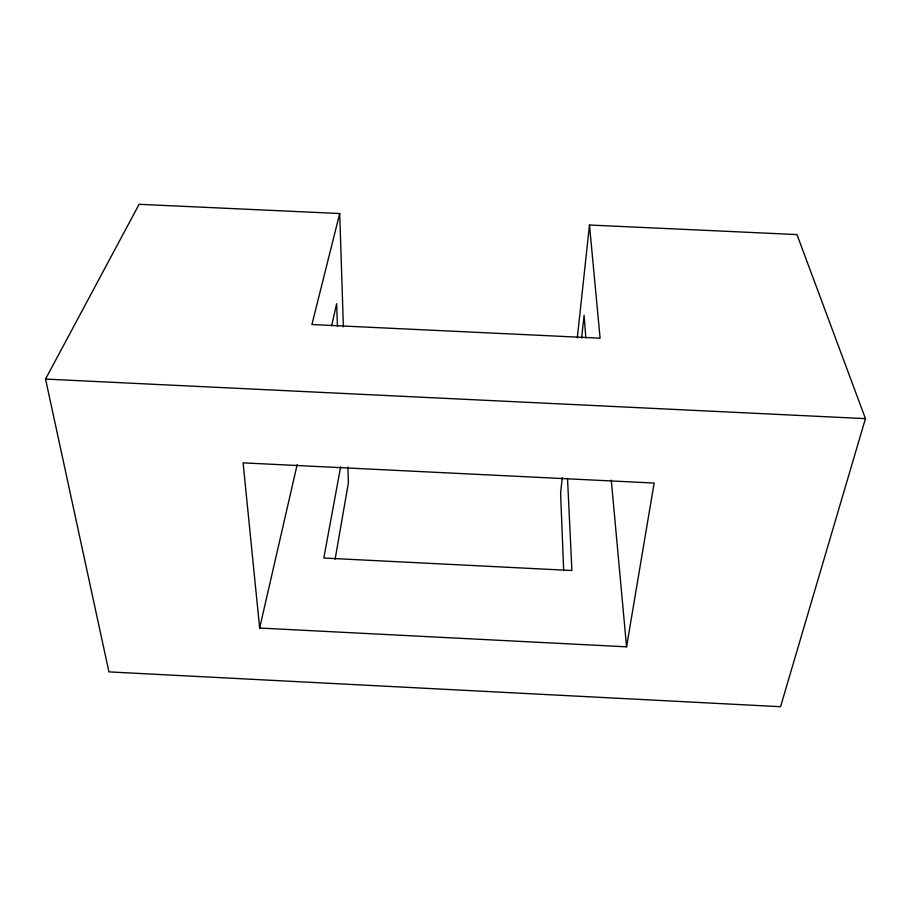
<?xml version="1.0" encoding="UTF-8"?>
<svg xmlns="http://www.w3.org/2000/svg" width="911" height="911" viewBox="0 0 911 911"><rect width="100%" height="100%" fill="white"/><g stroke="black" fill="none" stroke-linecap="round" stroke-linejoin="round"><path stroke-width="1.37" d="M562.258 477.626L560.595 493.147L563.681 570.696M577.312 337.924L589.474 225.017L796.977 234.571L865.45 418.639L780.545 706.708L108.933 671.885L45.55 379.078L139.11 204.292L339.712 213.527L343.379 326.855M581.605 337.97L584.099 315.331L585.841 337.924M626.563 646.833L654.144 483.058L243.1 462.856L259.646 628.043L626.563 646.833L611.27 480.097M335.123 559.183L348.423 482.682L347.911 467.104M340.657 466.762L323.815 558.033L571.903 570.514L567.564 479.311M331.604 325.865L336.637 303.67L337.457 326.389M259.646 628.043L297.168 464.656M339.712 213.527L311.904 324.532L600.098 338.197L589.474 225.017M45.55 379.078L865.45 418.639"/></g></svg>
